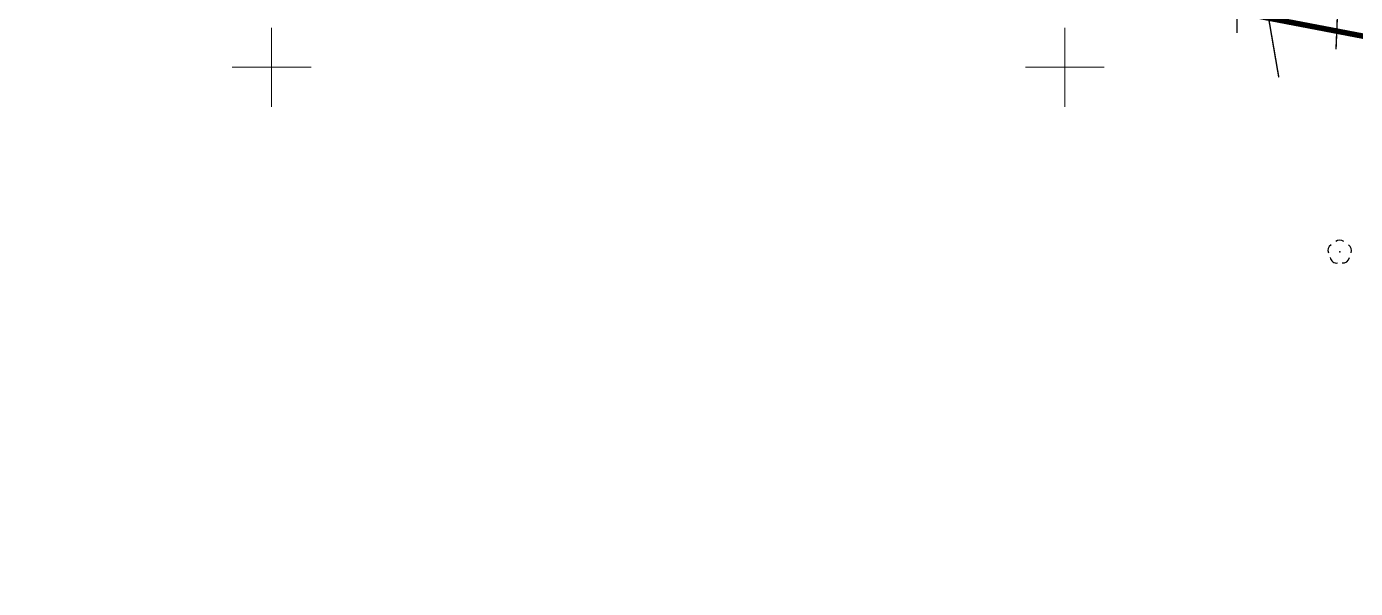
# Model space of a CAD drawing. Extents: x 7572697 to 7573818, y 5546684 to 5547005.
# Drawn here: x 7573384.6 to 7573468.3, y 5546767.2 to 5546802.6 of the extents above; entities that cross this region are included whole.
import ezdxf

# ---------------------------------------------------------------- set-up
doc = ezdxf.new("R2010")
doc.units = 0
doc.header["$MEASUREMENT"] = 0

# ---------------------------------------------------------------- blocks, each defined once
blk = doc.blocks.new('922')
at = {"color": 0}
for centre, radius, start, end in [((-0.35, 0.1), 0.4, 119.84816, 203.51949), ((0, 0.35), 0.4, 50.114, 129.886), ((0.35, 0.1), 0.4, 336.88451, 60.15184), ((-0.2, -0.3), 0.4, 187.477, 278.47884), ((0.2, -0.275), 0.425, 262.64593, 349.62892)]:
    blk.add_arc(centre, radius, start, end, dxfattribs=at)
blk.add_point((0, 0), dxfattribs=at)

msp = doc.modelspace()

# ---------------------------------------------------------------- linework, layer by layer
at = {"color": 30, "const_width": 0.09}
msp.add_lwpolyline([(7573407.2079, 5546865.3642), (7573413.9766, 5546858.0177), (7573434.1176, 5546846.2963), (7573453.8294, 5546833.1386), (7573460.9283, 5546807.8632), (7573460.8457, 5546802.1676)], dxfattribs=at)
at = {"color": 0, "const_width": 0.09}
for points in [[(7573467.0944, 5546801.1358), (7573467.2595, 5546805.1805), (7573467.342, 5546810.9174), (7573467.2595, 5546817.3642), (7573464.8244, 5546825.0822), (7573462.7608, 5546831.3143), (7573459.1288, 5546835.9534), (7573450.0076, 5546843.7126), (7573444.1551, 5546847.3611), (7573442.174, 5546848.4755), (7573439.1611, 5546850.374), (7573432.5988, 5546854.1298), (7573428.2239, 5546855.5331), (7573423.428, 5546858.3148), (7573417.7324, 5546862.4008), (7573415.6688, 5546863.9279)], [(7573463.4872, 5546799.3611), (7573462.4967, 5546805.1393)]]:
    msp.add_lwpolyline(points, dxfattribs=at)
at = {"color": 6, "const_width": 0.35}
msp.add_lwpolyline([(7573349.4716, 5546824.7787), (7573649.9357, 5546767.3274), (7573817.4093, 5546770.1055), (7573792.5736, 5546784.4967)], dxfattribs=at)
at = {"color": 1, "const_width": 0.065}
for points in [[(7573400, 5546797.5), (7573400, 5546802.5)], [(7573400, 5546797.5), (7573400, 5546802.5)], [(7573400, 5546797.5), (7573400, 5546802.5)], [(7573400, 5546797.5), (7573400, 5546802.5)], [(7573450, 5546797.5), (7573450, 5546802.5)], [(7573450, 5546797.5), (7573450, 5546802.5)], [(7573450, 5546797.5), (7573450, 5546802.5)], [(7573397.5, 5546800), (7573402.5, 5546800)], [(7573397.5, 5546800), (7573402.5, 5546800)], [(7573397.5, 5546800), (7573402.5, 5546800)], [(7573397.5, 5546800), (7573402.5, 5546800)], [(7573447.5, 5546800), (7573452.5, 5546800)], [(7573447.5, 5546800), (7573452.5, 5546800)], [(7573447.5, 5546800), (7573452.5, 5546800)]]:
    msp.add_lwpolyline(points, dxfattribs=at)

# ---------------------------------------------------------------- block references
at = {"color": 0}
msp.add_blockref('922', (7573467.33, 5546788.36, 198.66), dxfattribs=at)

doc.saveas('drawing.dxf')
